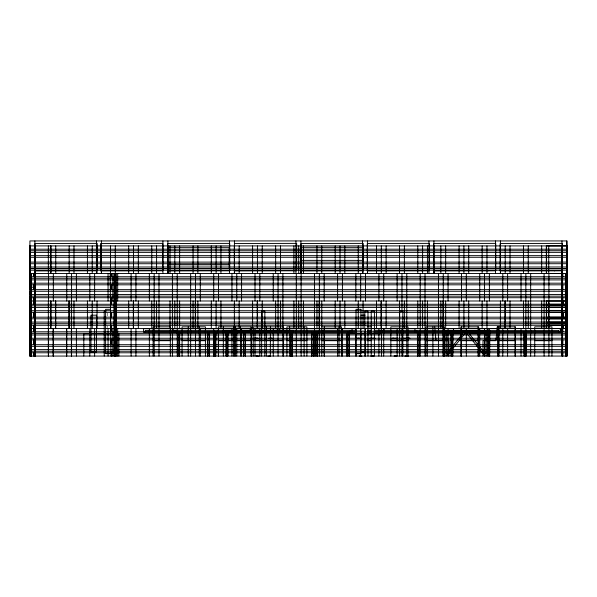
<?xml version="1.0" encoding="UTF-8"?>
<svg xmlns="http://www.w3.org/2000/svg" width="597" height="597" viewBox="0 0 597 597"><rect width="100%" height="100%" fill="white"/><g stroke="black" fill="none" stroke-linecap="round" stroke-linejoin="round"><path stroke-width="0.45" stroke-dasharray="2.98 2.24" d="M357.125 330.417L363.633 330.417M107.408 312.97L107.408 316.634M107.408 325.805L107.408 327.634"/><path stroke-width="0.9" d="M29.917 245.912L29.902 273.463L29.917 245.912L566.949 245.912L566.978 273.463L566.949 240.934L29.917 240.934L29.85 356.058L567.15 356.058L567.15 273.463L29.85 273.463M35.216 356.058L34.887 245.912L34.693 356.058L34.693 352.79M35.007 270.948L97.236 270.807L97.236 243.382L35.007 243.516L34.648 356.058M446.735 353.469L462.63 333.753L446.735 333.753M291.008 333.753L291.008 332.141L291.008 356.051L291.008 353.469M290.97 356.051L290.97 353.469L292.381 353.469L292.351 356.051L292.56 332.141L292.552 356.051M227.845 332.141L227.673 356.051L227.644 353.469M357.499 338.245L358.984 338.245M270.471 356.058L267.665 356.051M394.072 356.058L395.826 356.051M254.591 338.245L258.031 338.245M271.874 338.245L268.665 338.245M375.013 338.245L369.61 338.238M409.87 338.245L403.251 338.238M256.18 356.058L257.203 356.051M408.281 356.058L404.796 356.051M270.62 338.253L271.71 338.253M373.767 338.253L374.849 338.253M393.833 338.245L392.386 338.245L397.408 338.253M409.699 338.253L407.841 338.253M29.917 356.058L29.999 351.237M269.262 356.058L269.978 356.058M360.342 356.051L359.155 356.058L361.939 356.058M234.442 243.516L296.672 243.382L296.672 270.807L234.442 270.948L234.412 240.934M566.971 245.904L546.322 245.919L546.345 273.448L566.993 273.433M300.918 247.33L362.454 247.33M30.096 249.195L50.745 249.195M50.924 249.195L546.501 249.195M546.322 249.188L566.971 249.173M30.096 250.747L50.745 250.747M50.924 250.747L546.501 250.747M546.322 250.74L566.971 250.718M30.096 252.382L50.745 252.382M50.924 252.382L546.501 252.382M546.33 252.374L566.978 252.352M30.096 255.65L50.745 255.65M50.924 255.65L546.501 255.65M546.33 255.643L566.978 255.628M30.096 257.285L50.745 257.285M50.924 257.285L546.501 257.285M546.33 257.277L566.978 257.262M300.918 260.367L362.454 260.367M30.096 262.105L50.745 262.105M50.924 262.105L546.501 262.105M546.337 262.098L566.986 262.076M30.096 263.74L50.745 263.74M50.924 263.74L546.501 263.74M546.337 263.732L566.986 263.71M167.69 264.814L229.226 264.814M30.096 267.008L50.745 267.008M50.924 267.008L546.501 267.008M546.337 267.001L566.986 266.978M29.917 268.486L566.949 268.486L566.963 273.463L566.792 240.934M30.096 268.643L50.745 268.643M50.924 268.643L546.501 268.643M546.337 268.635L566.986 268.613M30.096 270.195L50.745 270.195M50.924 270.195L546.501 270.195M546.345 270.18L566.993 270.165M30.275 276.732L567.15 276.732M29.85 278.277L567.15 278.277M29.85 279.911L567.15 279.911M29.85 283.179L567.15 283.179M29.85 284.821L567.15 284.821M29.85 287.224L34.499 287.224M29.85 289.635L567.15 289.635M29.85 291.269L567.15 291.269M29.85 294.537L567.15 294.537M29.85 296.172L567.15 296.172M30.275 297.724L567.15 297.724M29.85 300.992L567.15 300.992M373.752 328.693L566.993 328.507L566.971 300.978L546.322 300.992L546.345 328.522M30.096 304.261L567.15 304.261M546.322 304.261L566.971 304.246M29.917 305.813L567.15 305.813M546.322 305.813L566.971 305.791L566.971 300.992M29.917 307.448L567.15 307.448M546.33 307.448L566.978 307.425L566.949 310.716L546.33 310.716M110.52 309.298L105.632 309.298L105.624 353.663L110.52 353.663M29.917 310.716L567.15 310.716M106.012 311.134L104.229 311.134L104.221 356.058M402.826 311.134L399.662 311.134L399.654 356.058M29.917 312.35L567.15 312.35M546.33 312.35L566.978 312.335L566.949 317.171L546.337 317.171M360.872 315.186L365.088 315.186M29.917 317.171L567.15 317.171M29.917 318.805L567.15 318.805M546.337 318.805L566.986 318.783M29.917 322.074L567.15 322.074M546.337 322.074L566.986 322.052L566.971 318.805M29.917 323.708L567.15 323.708M546.337 323.708L566.986 323.686L566.949 328.522M30.096 325.253L567.15 325.253M546.345 325.253L566.993 325.238M321.79 326.835L341.536 326.835L341.536 356.043M367.073 326.835L371.603 326.835M29.85 328.522L567.15 328.522M356.125 328.693L143.504 328.693L143.504 332.141L356.193 332.141M367.259 328.693L371.894 328.693M225.196 332.104L293.373 332.104L293.373 330.38L225.196 330.38L225.233 332.104M356.193 330.417L278.993 330.417L278.993 332.141M367.356 330.417L372.006 330.417M373.864 330.417L382.237 330.417L382.237 332.141M30.096 331.798L567.15 331.798M367.259 332.141L372.006 332.141M373.752 332.141L560.411 332.141L560.411 328.693M29.85 333.342L567.15 333.342M178.093 333.753L179.466 333.753M207.666 333.753L209.047 333.753M214.226 333.753L215.607 333.753M227.673 353.469L226.263 353.469L226.3 356.051L226.263 333.753L227.673 333.753M243.807 333.753L245.18 333.753M290.97 333.753L292.388 333.753L292.381 332.141M311.858 333.753L313.238 333.753M316.074 333.753L317.455 333.753M364.879 333.768L346.432 333.768L346.432 356.058M367.648 333.768L381.483 333.768L381.483 356.058M417.601 333.753L418.975 333.753M485.055 333.753L469.152 333.753L485.055 353.469M488.152 333.753L489.525 333.753M524.285 333.753L525.823 333.753M29.85 334.977L567.15 334.977M361.454 338.253L357.573 338.245M29.85 338.245L567.15 338.245M29.85 339.88L567.15 339.88M153.108 340.7L170.317 340.7M182.055 340.7L205.42 340.7M218.315 340.7L251.464 340.7M253.195 340.7L283.568 340.7M286.911 340.7L306.895 340.7M321.79 340.7L341.536 340.7M367.073 340.7L371.603 340.7M390.848 340.7L408.057 340.7M425.952 340.7L448.929 340.7L448.929 356.043M460.832 340.7L478.734 340.7M497.786 340.7L515.457 340.7M534.74 340.7L551.949 340.7M29.85 344.7L567.15 344.7M29.85 346.335L567.15 346.335M29.85 349.603L567.15 349.603M29.85 351.237L567.15 351.237M360.872 352.006L365.088 352.006M30.096 352.79L567.15 352.79M178.093 353.469L179.466 353.469M207.666 353.469L209.047 353.469M214.226 353.469L215.607 353.469M243.807 353.469L245.18 353.469M311.858 353.469L313.238 353.469M316.074 353.469L317.455 353.469M347.991 353.469L349.372 353.469M417.601 353.469L418.975 353.469M451.257 353.469L452.63 353.469M488.152 353.469L489.525 353.469M524.285 353.469L525.823 353.469M372.103 356.058L373.618 356.058L370.812 356.051M405.878 356.058L407.967 356.058L408.057 326.835L390.848 326.835L390.848 356.043M254.867 338.253L257.8 338.253M394.401 356.058L396.789 356.058M258.8 356.058L256.404 356.058M270.337 356.058L270.404 326.835M488.152 332.141L487.98 356.051M291.008 332.141L290.836 356.051M434.773 326.835L435.974 340.7M110.161 273.463L110.967 356.058M566.949 273.463L566.792 245.912L566.911 356.058M116.184 273.463L116.631 356.058M500.465 273.463L500.435 245.912M433.929 240.934L433.959 273.463L433.929 245.912M367.424 240.934L367.446 273.463L367.424 245.912M300.918 240.934L300.94 273.463L300.918 245.912M234.434 273.463L234.412 245.912M167.906 240.934L167.929 273.463L167.906 245.912M101.393 240.934L101.423 273.463L101.393 245.912M35.29 356.058L34.887 240.934M562.173 352.79L562.173 356.058L561.971 240.934M433.929 268.486L433.944 273.463M367.424 268.486L367.439 273.463M300.918 268.486L300.933 273.463M167.906 268.486L167.921 273.463M101.393 268.486L101.415 273.463M562.15 245.904L562.173 273.441M562.15 300.978L562.173 328.514M561.971 245.912L562.173 356.058M548.733 245.919L548.755 273.448M548.733 300.992L548.755 328.522M34.887 245.912L34.917 273.463M566.792 268.486L566.822 356.058M566.284 300.992L566.284 328.522M566.128 273.463L566.128 356.058M565.568 300.992L565.59 328.522M565.441 273.463L565.441 356.058M563.008 300.992L563.008 304.261M563.008 312.35L563.008 317.171M563.008 325.253L563.008 328.522M562.986 300.992L562.986 304.261M562.986 312.35L562.986 317.171M562.986 325.253L562.986 328.522M562.859 273.463L562.859 276.732M562.859 284.821L562.859 289.635M562.859 297.724L562.859 304.261M562.859 312.35L562.859 317.171M562.859 325.253L562.859 331.798M562.859 339.88L562.859 344.7M562.859 352.79L562.859 356.058M562.329 273.463L562.329 356.058M562.173 273.463L562.173 276.732M562.173 284.821L562.173 289.635M562.173 297.724L562.173 304.261M562.173 312.35L562.173 317.171M562.173 325.253L562.173 331.798M562.173 339.88L562.173 344.7M560.247 328.693L560.247 332.141M558.688 332.141L558.688 330.417L383.013 330.417L383.013 332.141M558.531 330.417L558.531 332.141M551.949 356.043L551.949 326.835L534.74 326.835L534.74 356.043M548.912 273.463L548.912 356.058M546.501 245.927L546.501 273.463M546.501 300.992L546.501 328.522M544.091 273.463L544.091 356.058M541.68 245.927L541.68 273.463M541.68 300.992L541.68 328.522M530.673 273.463L530.673 356.058M528.263 245.927L528.263 273.463M528.263 300.992L528.263 328.522M525.994 356.051L525.994 332.141L525.666 356.051M525.853 273.463L525.853 356.058M524.442 356.051L524.114 332.141L524.114 356.051M524.27 332.141L524.285 356.051M523.442 245.927L523.442 273.463M523.442 300.992L523.442 328.522M521.032 273.463L521.032 300.992M521.032 328.522L521.032 356.058M515.457 356.043L515.457 326.835L497.167 326.835L495.965 340.7L483.01 340.7L483.01 356.043M514.995 326.835L514.995 356.043M510.025 245.927L510.025 273.463M510.025 300.992L510.025 328.522M507.614 273.463L507.614 300.992M507.614 328.522L507.614 356.058M505.204 245.927L505.204 273.463M505.204 300.992L505.204 328.522M505.025 300.992L505.025 328.522M502.793 273.463L502.793 300.992M502.793 328.522L502.793 356.058M500.435 240.934L500.383 273.463M500.383 300.992L500.383 328.522M499.047 326.835L499.047 356.043M498.249 326.835L498.249 356.043M497.786 326.835L497.786 356.043M495.465 240.934L495.465 273.463M489.861 330.417L489.861 332.141M489.697 356.051L489.697 332.141L489.525 356.051M489.376 273.463L489.376 300.992M489.376 328.522L489.376 356.058M488.137 328.693L488.152 356.051M487.219 328.693L487.219 332.141M486.965 245.927L486.965 273.463M486.965 300.992L486.965 328.522M486.771 332.141L486.779 356.051M485.503 330.417L485.503 332.141M485.055 332.141L485.055 356.051L467.07 333.753L464.712 333.753L446.735 356.051L446.735 332.141M484.555 273.463L484.555 300.992M484.555 328.522L484.555 356.058M482.145 245.927L482.145 273.463M482.145 300.992L482.145 328.522M479.734 273.463L479.734 300.992M479.734 328.522L479.734 356.058M478.734 356.043L478.734 326.835L460.832 326.835L460.832 356.043M478.04 326.835L478.04 356.043M468.72 245.927L468.72 273.463M468.72 300.992L468.72 328.522M466.317 273.463L466.317 300.992M466.317 328.522L466.317 356.058M466.011 332.148L466.011 333.753M463.906 245.927L463.906 273.463M463.906 300.992L463.906 328.522M461.526 326.835L461.526 356.043M461.496 273.463L461.496 300.992M461.496 328.522L461.496 356.058M459.086 245.927L459.086 273.463M459.086 300.992L459.086 328.522M455.287 330.417L455.287 332.141M453.563 328.693L453.563 332.141M452.802 356.051L452.802 332.141L452.63 356.051M451.847 330.417L451.847 332.141M451.257 356.051L451.086 332.141L451.086 356.051M448.071 273.463L448.071 300.992M448.071 328.522L448.071 356.058M445.668 245.927L445.668 273.463M445.668 300.992L445.668 328.522M445.011 332.141L445.011 356.051M444.549 356.043L444.549 326.835L425.952 326.835L425.952 356.043M443.258 273.463L443.258 356.058M443.161 326.835L443.161 356.043M443.078 300.992L443.078 328.522M440.847 245.927L440.847 273.463M440.847 300.992L440.847 328.522M438.437 273.463L438.437 356.058M432.892 326.835L432.892 356.043M428.959 240.934L428.959 273.463M427.422 245.927L427.422 273.463M427.422 300.992L427.34 356.043M425.019 273.463L425.019 356.058M422.609 245.927L422.609 273.463M422.609 300.992L422.609 328.522M420.198 273.463L420.198 356.058M419.146 356.051L419.146 332.141L418.975 356.051M417.788 245.927L417.788 273.463M417.788 300.992L417.788 328.522M417.601 356.051L417.43 332.141L417.43 356.051M416.669 330.417L416.669 332.141M414.952 328.693L414.952 332.141M406.773 273.463L406.773 356.058M404.37 245.927L404.37 273.463M404.37 300.992L404.37 328.522M402.833 311.134L402.833 356.058M401.96 273.463L401.96 311.321M401.96 328.522L401.96 356.058M399.55 245.927L399.55 273.463M399.55 300.992L399.55 328.522M397.139 273.463L397.139 300.992M397.139 328.522L397.139 356.058M386.125 245.927L386.125 273.463M386.125 300.992L386.125 328.522M383.961 328.693L383.961 332.141M383.722 273.463L383.722 300.992M383.722 328.522L383.722 356.058M381.311 245.927L381.311 273.463M381.311 300.992L381.311 328.522M381.296 328.693L381.296 332.141M381.132 300.992L381.132 328.522M378.901 273.463L378.901 300.992M378.901 328.522L378.901 356.058M376.491 245.927L376.491 273.463M376.491 300.992L376.491 328.522M374.409 356.058L374.409 311.134L371.237 311.134L371.222 356.058M367.983 356.058L367.983 311.134L364.812 311.134L364.797 356.058M365.476 273.463L365.476 300.992M365.476 328.522L365.476 356.058M363.066 245.927L363.066 273.463M363.066 300.992L363.066 328.522M362.454 240.934L362.454 273.463M360.663 273.463L360.663 300.992M360.663 328.522L360.663 356.058M358.252 245.927L358.252 273.463M358.252 300.992L358.252 328.522M356.2 353.305L356.2 356.043M355.842 273.463L355.842 300.992M355.842 328.522L355.842 356.058M352.043 328.693L352.043 332.141M350.32 330.417L350.32 332.141M349.543 356.051L349.543 332.141L349.372 356.051M347.991 356.051L347.82 332.141L347.82 356.051M344.827 245.927L344.827 273.463M344.827 300.992L344.827 328.522M342.417 273.463L342.417 300.992M342.417 328.522L342.417 356.058M340.014 245.927L340.014 273.463M340.014 300.992L340.014 328.522M338.999 326.835L338.999 356.043M337.603 273.463L337.603 300.992M337.603 328.522L337.603 356.058M335.193 245.927L335.193 273.463M335.193 300.992L335.193 328.522M324.328 326.835L324.328 356.043M324.178 273.463L324.178 300.992M324.178 328.522L324.178 356.058M321.768 245.927L321.768 273.463M321.768 300.992L321.79 356.043M319.365 273.463L319.365 356.058M319.179 300.992L319.179 328.522M317.626 356.051L317.626 332.141L317.455 356.051M316.955 245.927L316.955 273.463M316.955 300.992L316.955 328.522M316.074 356.051L315.903 332.141L315.903 356.051M314.544 273.463L314.544 356.058M313.41 356.051L313.41 332.141L313.238 356.051M311.858 356.051L311.686 332.141L311.686 356.051M306.895 356.043L306.895 326.835L286.911 326.835L286.911 356.043M304.119 326.835L304.119 356.043M303.53 245.927L303.53 273.463M303.53 300.992L303.53 328.522M301.119 273.463L301.119 356.058M298.716 245.927L298.716 273.463M298.716 300.992L298.716 328.522M296.306 273.463L296.306 356.058M295.94 240.934L295.94 273.463M293.896 245.927L293.896 273.463M293.896 300.992L293.896 328.522M293.336 330.38L293.336 332.104M292.381 353.469L292.381 356.051M289.687 326.835L289.687 356.043M283.568 356.043L283.568 326.835L253.195 326.835L253.195 356.043M282.881 273.463L282.881 356.058M281.493 330.417L281.493 332.141M280.471 245.927L280.471 273.463M280.471 300.992L280.471 328.522M279.769 328.693L279.769 332.141M278.068 273.463L278.068 356.058M278.045 332.141L278.045 330.417L145.228 330.417L145.228 332.141M277.269 328.693L277.269 332.141M275.657 245.927L275.657 273.463M275.657 300.992L275.657 328.522M273.247 273.463L273.247 300.992M273.247 328.522L273.247 356.058M266.359 326.835L266.359 356.043M264.844 356.058L264.844 311.134L261.673 311.134L261.658 356.058M262.232 245.927L262.232 273.463M262.232 300.992L262.232 328.522M259.822 273.463L259.822 300.992M259.822 328.522L259.822 356.058M257.419 245.927L257.419 273.463M257.419 300.992L257.419 328.522M257.232 300.992L257.232 328.522M255.009 273.463L255.009 300.992M255.009 328.522L255.009 356.058M252.598 245.927L252.598 273.463M252.598 300.992L252.598 328.522M251.464 356.043L251.464 326.835L218.315 326.835L218.315 356.043M251.001 326.835L251.001 356.043M250.188 328.693L250.188 332.141M248.471 330.417L248.471 332.141M245.352 356.051L245.352 332.141L245.18 356.051M243.807 356.051L243.636 332.141L243.636 356.051M241.584 273.463L241.584 300.992M241.584 328.522L241.584 356.058M240.531 326.835L240.531 356.043M239.173 245.927L239.173 273.463M239.173 300.992L239.173 328.522M236.763 273.463L236.763 300.992M236.763 328.522L236.763 356.058M235.524 326.835L235.524 356.043M234.36 245.927L234.36 273.463M234.36 300.992L234.36 328.522M234.255 326.835L234.255 356.043M233.793 326.835L233.793 356.043M231.949 273.463L231.949 300.992M231.949 328.522L231.949 356.058M229.435 240.934L229.435 273.463M229.226 267.717L229.226 247.33L167.69 247.33L167.69 267.717M227.815 332.141L227.845 356.051M226.263 333.753L226.091 332.141L226.129 356.051M223.323 326.835L223.323 356.043M220.935 245.927L220.935 273.463M220.935 300.992L220.935 328.522M218.524 273.463L218.524 300.992M218.524 328.522L218.524 356.058M216.114 245.927L216.114 273.463M216.114 300.992L216.114 328.522M215.778 356.051L215.778 332.141L215.607 356.051M214.226 356.051L214.054 332.141L214.054 356.051M213.711 273.463L213.711 300.992M213.711 328.522L213.711 356.058M211.301 245.927L211.301 273.463M211.301 300.992L211.301 328.522M209.219 356.051L209.219 332.141L209.047 356.051M207.666 356.051L207.495 332.141L207.495 356.051M205.42 356.043L205.42 326.835L182.055 326.835L182.055 356.043M200.286 273.463L200.286 300.992M200.286 328.522L200.286 356.058M199.264 326.835L199.264 356.043M197.876 245.927L197.876 273.463M197.876 300.992L197.876 328.522M195.465 273.463L195.465 356.058M195.286 300.992L195.286 328.522M193.062 245.927L193.062 273.463M193.062 300.992L193.062 328.522M190.652 273.463L190.652 356.058M188.219 326.835L188.219 356.043M179.637 245.927L179.637 273.463M179.637 300.992L179.637 328.522M179.637 356.051L179.637 332.141L179.466 356.051M178.093 356.051L177.921 332.141L177.921 356.051M177.227 273.463L177.227 356.058M174.817 245.927L174.817 273.463M174.817 300.992L174.817 328.522M174.802 330.417L174.802 332.141M173.085 328.693L173.085 332.141M172.414 273.463L172.414 356.058M170.317 356.043L170.317 326.835L153.108 326.835L153.108 356.043M170.003 245.927L170.003 273.463M170.003 300.992L170.003 328.522M162.929 240.934L162.929 273.463M158.989 273.463L158.989 356.058M156.578 245.927L156.578 273.463M156.578 300.992L156.578 328.522M154.168 273.463L154.168 356.058M151.765 245.927L151.765 273.463M151.765 300.992L151.765 328.522M149.354 273.463L149.354 300.992M149.354 328.522L149.354 356.058M138.34 245.927L138.34 273.463M138.34 300.992L138.34 328.522M135.929 273.463L135.929 300.992M135.929 328.522L135.929 356.058M133.519 245.927L133.519 273.463M133.519 300.992L133.519 328.522M133.34 300.992L133.34 328.522M131.109 273.463L131.109 300.992M131.109 328.522L131.109 356.058M128.706 245.927L128.706 273.463M128.706 300.992L128.706 328.522M118.87 356.058L118.87 333.768L83.819 333.768L83.819 356.058M117.691 273.463L117.691 300.992M117.691 328.522L117.691 356.058M115.624 273.463L115.624 356.058M115.617 273.463L115.617 356.058M115.482 300.992L115.482 305.813M115.482 307.448L115.482 310.716M115.482 312.35L115.482 317.171M115.482 318.805L115.482 322.074M115.482 323.708L115.482 328.522M115.281 245.927L115.281 273.463M115.281 300.992L115.281 328.522M114.99 273.463L114.922 356.058M114.788 300.992L114.788 328.522M114.303 300.992L114.303 273.463L114.236 356.058L114.303 328.522M114.102 300.992L114.102 328.522M112.87 273.463L112.87 300.992M112.87 328.522L112.87 356.058M111.669 273.463L111.654 276.732M111.669 284.821L111.654 289.635M111.721 297.724L111.654 304.261M111.654 312.35L111.654 317.171M111.654 325.253L111.654 331.798M111.721 339.88L111.654 344.7M111.721 352.79L111.654 356.058M111.52 300.992L111.52 304.261M111.52 312.35L111.52 317.171M111.52 325.253L111.52 328.522M111.027 300.992L111.027 297.724L110.967 304.261M111.027 328.522L111.027 331.798L110.967 325.253M110.967 312.35L110.967 317.171M110.833 300.992L110.833 304.261M110.833 312.35L110.833 317.171M110.833 325.253L110.833 328.522M110.46 245.927L110.46 273.463M110.46 300.992L110.46 328.522M108.057 273.463L108.057 300.992M108.057 328.522L108.057 356.058M97.042 245.927L97.042 273.463M97.042 300.992L97.042 328.522M96.423 240.934L96.423 273.463M94.632 273.463L94.632 300.992M94.632 328.522L94.632 356.058M92.222 245.927L92.222 273.463M92.222 300.992L92.222 328.522M89.811 273.463L89.811 300.992M89.811 328.522L89.811 356.058M87.408 245.927L87.408 273.463M87.408 300.992L87.408 328.522M76.394 273.463L76.394 300.992M76.394 328.522L76.394 356.058M73.983 245.927L73.983 273.463M73.983 300.992L73.983 328.522M71.573 273.463L71.573 300.992M71.573 328.522L71.573 356.058M71.394 300.992L71.394 356.058M69.162 245.927L69.162 273.463M69.162 300.992L69.162 328.522M68.983 300.992L68.983 328.522M66.76 273.463L66.76 300.992M66.76 328.522L66.76 356.058M66.573 328.522L66.573 356.058M55.745 245.927L55.745 273.463M55.745 300.992L55.745 328.522M55.566 300.992L55.566 328.522M53.334 273.463L53.334 300.992M53.334 328.522L53.334 356.058M53.155 328.522L53.155 356.058M50.924 245.927L50.924 273.463M50.924 300.992L50.924 328.522M50.745 245.927L50.745 273.463M50.745 300.992L50.745 328.522M48.514 273.463L48.514 300.992M48.514 328.522L48.514 356.058M48.335 245.927L48.335 273.463M48.335 300.992L48.335 356.058M35.096 273.463L35.096 300.992M35.096 328.522L35.096 356.058M34.917 300.992L34.917 356.058M34.693 273.463L34.693 276.732M34.693 284.821L34.693 289.635M34.693 297.724L34.693 304.261M34.693 312.35L34.693 317.171M34.693 325.253L34.693 331.798M34.693 339.88L34.693 344.7M34.648 276.732L34.551 273.463L34.499 276.732M34.648 284.821L34.648 289.635M34.648 297.724L34.559 304.261M34.559 312.35L34.559 317.171M34.559 325.253L34.551 331.798L34.499 328.522M34.648 339.88L34.551 344.7L34.499 339.88M34.499 284.821L34.499 289.635M34.499 297.724L34.499 300.992M34.007 273.463L33.962 276.732M34.007 284.821L33.962 289.635M34.007 297.724L34.007 304.261M34.007 312.35L34.007 317.171M34.007 325.253L33.962 331.798M34.007 339.88L33.962 344.7M33.962 352.79L34.007 356.058M33.813 273.463L33.857 276.732M33.813 284.821L33.857 289.635M33.813 297.724L33.872 304.261M33.872 312.35L33.872 317.171M33.872 325.253L33.813 331.798M33.857 339.88L33.813 344.7M33.813 352.79L33.857 356.058M31.425 273.463L31.425 356.058M31.38 273.463L31.38 300.992M31.38 328.522L31.38 356.058M31.223 273.463L31.275 356.058M30.738 273.463L30.738 356.058M30.589 273.463L30.589 356.058M30.544 273.463L30.544 300.992M30.544 328.522L30.544 356.058M30.275 273.463L30.275 300.992M30.275 328.522L30.275 356.058M30.096 245.927L30.096 273.463M30.096 300.992L30.096 356.058M29.999 273.463L29.999 278.277M29.999 279.911L30.051 283.179M29.999 284.821L30.051 289.635M30.051 291.269L29.999 294.537M29.999 296.172L30.051 305.813M30.051 307.448L30.051 310.716M30.051 312.35L30.051 317.171M30.051 318.805L30.051 322.074M30.051 323.708L30.051 333.342M30.051 334.977L30.051 338.245M29.999 339.88L30.051 344.7M29.999 346.335L29.999 349.603M162.817 270.807L100.595 270.948L100.595 243.516L162.817 243.382L162.817 270.807M229.726 270.807L167.496 270.948L167.496 243.516L229.726 243.382L229.726 270.807M363.267 270.807L301.037 270.948L301.037 243.516L363.267 243.382L363.267 270.807M421.736 270.866L367.282 270.948L367.282 243.516L429.512 243.382L429.512 270.807L421.736 270.866M487.98 270.866L433.526 270.948L433.526 243.516L495.756 243.382L495.756 270.807L487.98 270.866M554.576 270.866L500.122 270.948L500.122 243.516L562.352 243.382L562.352 270.807L554.576 270.866M360.931 309.298L356.036 309.298L356.028 353.663L360.931 353.663L360.931 309.298M96.535 315.186L90.953 315.186L90.945 352.006L96.535 352.006L96.535 315.186M487.749 330.38L444.31 330.38L444.31 332.104L487.749 332.104L487.749 330.38M111.027 276.732L111.027 273.463L110.967 276.732M111.027 289.635L111.027 284.821L110.967 289.635M111.027 344.7L111.027 339.88L110.967 344.7"/></g></svg>
